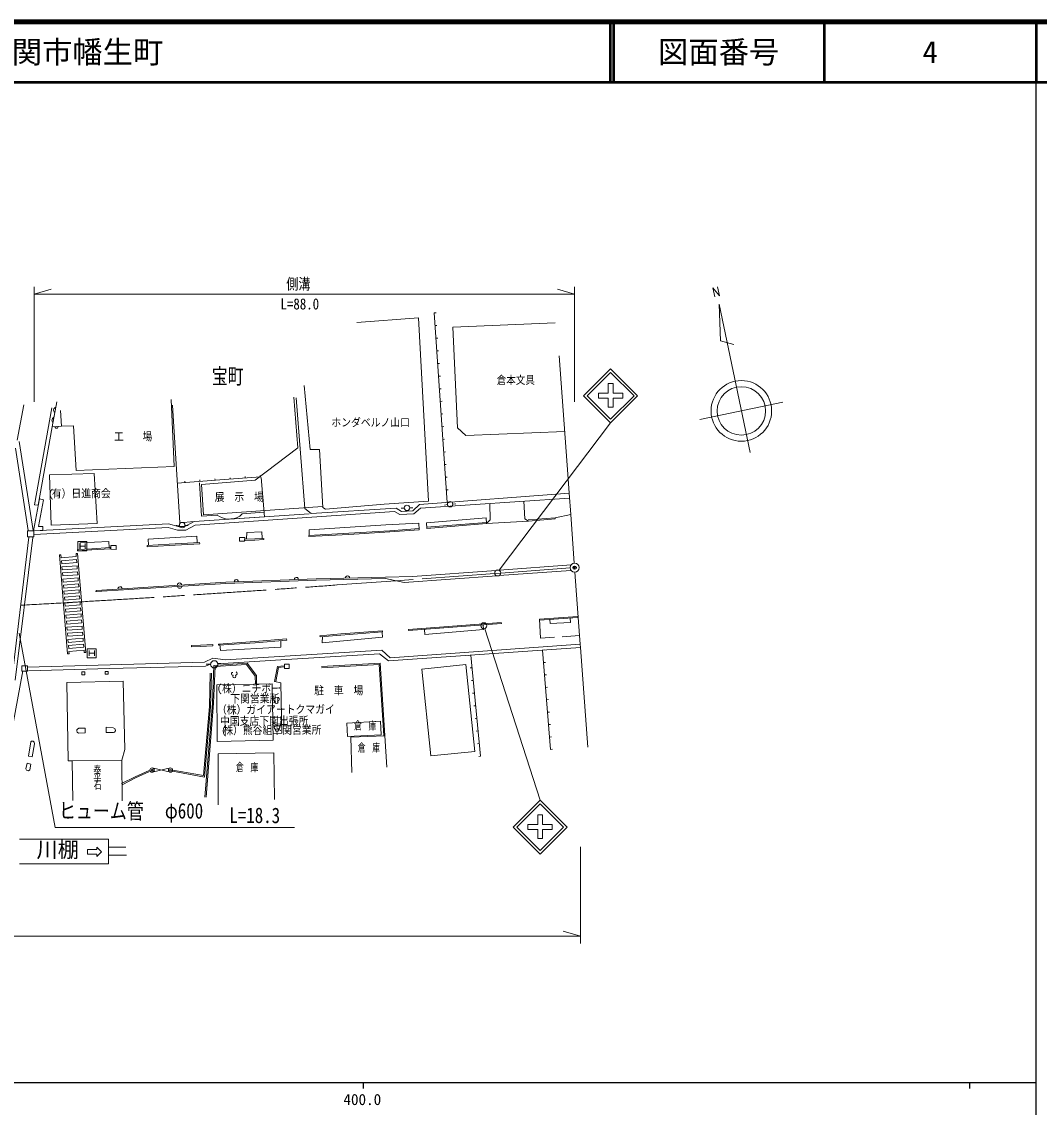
# Model space of a CAD drawing. Units: millimetres, scale not verified. Extents: x 40000 to 680000, y 20000 to 380000.
# Drawn here: x 411670 to 579500, y 200895 to 380000 of the extents above; entities that cross this region are included whole.
import ezdxf
from ezdxf.enums import TextEntityAlignment as Align

# ---------------------------------------------------------------- set-up
doc = ezdxf.new("R2010")
doc.units = ezdxf.units.MM
doc.header["$LTSCALE"] = 1000
doc.header["$PDMODE"] = 32
doc.header["$PDSIZE"] = 500
doc.linetypes.add('CHAIN', pattern=[18.5, 12, -1.5, 3.5, -1.5])
doc.layers.add('M-OTRS', color=6, linetype='Continuous')
doc.layers.add('M-TTL-TXT', color=7, linetype='Continuous')
for name, color, linetype, lineweight in [('M-TTL', 2, 'Continuous', 140), ('M-TTL-BAND', 7, 'Continuous', 25), ('M-TTL-LINE', 7, 'Continuous', 50), ('M-WORK', 1, 'Continuous', 13)]:
    doc.layers.add(name, color=color, linetype=linetype, lineweight=lineweight)
doc.styles.add('ＭＳ ゴシック', font='')
doc.styles.add('ＭＳ 明朝', font='')
doc.styles.get('ＭＳ ゴシック').set_extended_font_data('MS Gothic')
doc.styles.get('ＭＳ 明朝').set_extended_font_data('MS Mincho')

msp = doc.modelspace()

# ---------------------------------------------------------------- linework, layer by layer
at = {"layer": 'M-OTRS'}
msp.add_point((502866, 289928), dxfattribs=at)
at = {"layer": 'M-TTL'}
msp.add_line((680000, 380000), (40000, 380000), dxfattribs=at)
at = {"layer": 'M-TTL-BAND'}
for p, q in [((579000, 20000), (579000, 370000)), ((40000, 205000), (579000, 205000)), ((468000, 205000), (468000, 204000)), ((568000, 205000), (568000, 204000))]:
    msp.add_line(p, q, dxfattribs=at)
at = {"layer": 'M-TTL-LINE'}
for p, q in [((508747, 380000), (508747, 370000)), ((509247, 380000), (509247, 370000)), ((543997, 380000), (543997, 370000)), ((579000, 380000), (579000, 370000)), ((40000, 370000), (680000, 370000))]:
    msp.add_line(p, q, dxfattribs=at)
at = {"layer": 'M-WORK'}
for p, q in [((413699, 317267), (413699, 336259)), ((413699, 335022), (416553, 335853)), ((413699, 335022), (502866, 335022)), ((502866, 335022), (500012, 335853)), ((502866, 336259), (502866, 317267)), ((525992, 334593), (525677, 336104)), ((525677, 336104), (526777, 334752)), ((526777, 334752), (526453, 336267)), ((526685, 333408), (526931, 327330)), ((526685, 333408), (531790, 308935)), ((479716, 331942), (480015, 331962)), ((481823, 300668), (479716, 331942)), ((466919, 330386), (477106, 331164)), ((477106, 331164), (478768, 300875)), ((479856, 329857), (480156, 329877)), ((499670, 330303), (482791, 329578)), ((482791, 329578), (483568, 312993)), ((479997, 327772), (480296, 327792)), ((526931, 327330), (529094, 326760)), ((480137, 325687), (480437, 325707)), ((501798, 304562), (500317, 324871)), ((480278, 323602), (480577, 323622)), ((508795, 322743), (504340, 318288)), ((513250, 318288), (508795, 322743)), ((480418, 321517), (480717, 321537)), ((508795, 322149), (504934, 318288)), ((512656, 318288), (508795, 322149)), ((458280, 319957), (459258, 309437)), ((480559, 319432), (480858, 319452)), ((509197, 320327), (508392, 320327)), ((508392, 320327), (508392, 318691)), ((509197, 318691), (509197, 320327)), ((416681, 313159), (417456, 317292)), ((436820, 306642), (436296, 317691)), ((456549, 318071), (457231, 309685)), ((456938, 317954), (458368, 299705)), ((480699, 317347), (480998, 317368)), ((508795, 313833), (504340, 318288)), ((508795, 314427), (504934, 318288)), ((508392, 318691), (506781, 318691)), ((506781, 318691), (506781, 317885)), ((506781, 317885), (508392, 317885)), ((508392, 317885), (508392, 316400)), ((508795, 314427), (512656, 318288)), ((508795, 313833), (513250, 318288)), ((509197, 318691), (510808, 318691)), ((509197, 316400), (509197, 317885)), ((509197, 317885), (510808, 317885)), ((510808, 317885), (510808, 318691)), ((537213, 317217), (523508, 314358)), ((412041, 316795), (410946, 310963)), ((416633, 316315), (413795, 300319)), ((418079, 315870), (418222, 313247)), ((436562, 316723), (437721, 297348)), ((480839, 315262), (481139, 315283)), ((508392, 316400), (509197, 316400)), ((490430, 289497), (508795, 313833)), ((414396, 300226), (416681, 313159)), ((418222, 313247), (416681, 313159)), ((418222, 313247), (420199, 313311)), ((420199, 313311), (420635, 305959)), ((480980, 313178), (481279, 313198)), ((483568, 312993), (484946, 311727)), ((484946, 311727), (501229, 312370)), ((411245, 310745), (413534, 296046)), ((481120, 311093), (481420, 311113)), ((412718, 296066), (410631, 309666)), ((457231, 309685), (450169, 304348)), ((459258, 309437), (460759, 309421)), ((460759, 309421), (461337, 299860)), ((481261, 309008), (481560, 309028)), ((420635, 305959), (436820, 306642)), ((481401, 306923), (481701, 306943)), ((416247, 305250), (423639, 305462)), ((416518, 296964), (416247, 305250)), ((423639, 305462), (424088, 297207)), ((443563, 304337), (443545, 304587)), ((444353, 304396), (451092, 304889)), ((446057, 304521), (446038, 304770)), ((448550, 304703), (448532, 304952)), ((451043, 304885), (451025, 305135)), ((451689, 298310), (451167, 304791)), ((481542, 304838), (481841, 304858)), ((501971, 302194), (501798, 304562)), ((437330, 303875), (444353, 304396)), ((438577, 303967), (438559, 304216)), ((441322, 298402), (440976, 303895)), ((441070, 304152), (441052, 304402)), ((450169, 304348), (441331, 303671)), ((441331, 303671), (441663, 298640)), ((481682, 302753), (481981, 302773)), ((414597, 301274), (413589, 295984)), ((414461, 296723), (415258, 301122)), ((415258, 301122), (414597, 301274)), ((477284, 300324), (501971, 302194)), ((477435, 299743), (502031, 301367)), ((502225, 298715), (501971, 302194)), ((413795, 300319), (414396, 300226)), ((473180, 299181), (440269, 296926)), ((441663, 298640), (461293, 300016)), ((458368, 299705), (459393, 298838)), ((459393, 298838), (473415, 299743)), ((461337, 299860), (461792, 299594)), ((461792, 299594), (471426, 300377)), ((478768, 300875), (471426, 300377)), ((473180, 299181), (474024, 298674)), ((473415, 299743), (474325, 299197)), ((474765, 299762), (474266, 299732)), ((474325, 299197), (476201, 299316)), ((475664, 299806), (476163, 299824)), ((476201, 299316), (477284, 300324)), ((476370, 298784), (477435, 299743)), ((481878, 300328), (481383, 300259)), ((481823, 300668), (482122, 300688)), ((482772, 300425), (483271, 300463)), ((488952, 297793), (488897, 300500)), ((494504, 300870), (494645, 297966)), ((437721, 297348), (440105, 297516)), ((440105, 297516), (438563, 296723)), ((459080, 298816), (440105, 297516)), ((440105, 297516), (451689, 298310)), ((443925, 298564), (441322, 298402)), ((444277, 298345), (443925, 298564)), ((444769, 298150), (444277, 298345)), ((445286, 297992), (444769, 298150)), ((445729, 297937), (445286, 297992)), ((446172, 297957), (445729, 297937)), ((446527, 298004), (446172, 297957)), ((447099, 298162), (446527, 298004)), ((447417, 298298), (447099, 298162)), ((447633, 298422), (447417, 298298)), ((448039, 298817), (447633, 298422)), ((451627, 299072), (448039, 298817)), ((474024, 298674), (476370, 298784)), ((478431, 297335), (488249, 298168)), ((478462, 296414), (478431, 297335)), ((478446, 296614), (488314, 297385)), ((488249, 298168), (488329, 297186)), ((488329, 297186), (488952, 297793)), ((495237, 297622), (488329, 297186)), ((494645, 297966), (495237, 297622)), ((495221, 297822), (499626, 298174)), ((495237, 297622), (499642, 297975)), ((499626, 298174), (502225, 298715)), ((499626, 298174), (499642, 297975)), ((502811, 290676), (502225, 298715)), ((412621, 296026), (412609, 295013)), ((413675, 296014), (412621, 296026)), ((413589, 295984), (415174, 296053)), ((413664, 295002), (413675, 296014)), ((435865, 297149), (413668, 296010)), ((435797, 296545), (413699, 295411)), ((415153, 296716), (414461, 296723)), ((415174, 296053), (415153, 296716)), ((424088, 297207), (416518, 296964)), ((437382, 296098), (435797, 296545)), ((437458, 296700), (435865, 297149)), ((437685, 296915), (437142, 296892)), ((438714, 296126), (437382, 296098)), ((438563, 296723), (437458, 296700)), ((438583, 296907), (439096, 296900)), ((440269, 296926), (438714, 296126)), ((448773, 295700), (448761, 294664)), ((451292, 295821), (448773, 295700)), ((451354, 294783), (451292, 295821)), ((465596, 295613), (459001, 295248)), ((459089, 296180), (459079, 295255)), ((471722, 297005), (459089, 296180)), ((472393, 296010), (465596, 295613)), ((472405, 295810), (465607, 295413)), ((477141, 297268), (471722, 297005)), ((472389, 296009), (477213, 296384)), ((472405, 295810), (477229, 296185)), ((477229, 296185), (477141, 297268)), ((478462, 296414), (488329, 297186)), ((412820, 294945), (410067, 271476)), ((413519, 294909), (410584, 271384)), ((412609, 295013), (413664, 295002)), ((420933, 292717), (420933, 294217)), ((420933, 294217), (422433, 294217)), ((421233, 293917), (421233, 293017)), ((421320, 294000), (421309, 292938)), ((426062, 294244), (421320, 294000)), ((422133, 293917), (422133, 293017)), ((422433, 294217), (422433, 292717)), ((426088, 293245), (426062, 294244)), ((435999, 293793), (432341, 293578)), ((440566, 295123), (432526, 294618)), ((432526, 294618), (432590, 293618)), ((441017, 294079), (435999, 293793)), ((441028, 293879), (436010, 293594)), ((440629, 294086), (440566, 295123)), ((441017, 294079), (441028, 293879)), ((447591, 294904), (447585, 294282)), ((447585, 294282), (448440, 294272)), ((448447, 294894), (447591, 294904)), ((448440, 294272), (448447, 294894)), ((450136, 294688), (448520, 294621)), ((450145, 294488), (448529, 294421)), ((451581, 294757), (450136, 294688)), ((451590, 294557), (450145, 294488)), ((451581, 294757), (451590, 294557)), ((459001, 295248), (459012, 295048)), ((465607, 295413), (459012, 295048)), ((417890, 292019), (418139, 292040)), ((417890, 292019), (419245, 275685)), ((418139, 292040), (418180, 291541)), ((420630, 292246), (420880, 292267)), ((420630, 292246), (420672, 291748)), ((423225, 293054), (420844, 292910)), ((420856, 292711), (420844, 292910)), ((423238, 292855), (420856, 292711)), ((420880, 292267), (422235, 275934)), ((422433, 292717), (420933, 292717)), ((421233, 293467), (422133, 293467)), ((426259, 293248), (423225, 293054)), ((426272, 293048), (423238, 292855)), ((426259, 293248), (426272, 293048)), ((426391, 293580), (426385, 292958)), ((426385, 292958), (427240, 292949)), ((427246, 293570), (426391, 293580)), ((427240, 292949), (427246, 293570)), ((432341, 293578), (432353, 293379)), ((436010, 293594), (432353, 293379)), ((418180, 291541), (420672, 291748)), ((418222, 291043), (420713, 291250)), ((418222, 291043), (418263, 290545)), ((418263, 290545), (420754, 290751)), ((418304, 290046), (420796, 290253)), ((420713, 291250), (420754, 290751)), ((420796, 290253), (420837, 289755)), ((490450, 289523), (502272, 290386)), ((418304, 290046), (418346, 289548)), ((418346, 289548), (420837, 289755)), ((418387, 289050), (420879, 289257)), ((418387, 289050), (418428, 288552)), ((418428, 288552), (420920, 288758)), ((420879, 289257), (420922, 288736)), ((471661, 288362), (460238, 288061)), ((471661, 288362), (476139, 288479)), ((474733, 287474), (490021, 288590)), ((476139, 288479), (489906, 289484)), ((489906, 289484), (490387, 289519)), ((490021, 288590), (490403, 288618)), ((490387, 289519), (490450, 289523)), ((490403, 288618), (502263, 289483)), ((503684, 278714), (502921, 289180)), ((418470, 288053), (420961, 288260)), ((418470, 288053), (418511, 287555)), ((418511, 287555), (421003, 287762)), ((418552, 287065), (418594, 286558)), ((418553, 287057), (421044, 287263)), ((418594, 286558), (421085, 286765)), ((420961, 288260), (421003, 287762)), ((421044, 287263), (421085, 286765)), ((445325, 287515), (423989, 286168)), ((445335, 287315), (424001, 285969)), ((460238, 288061), (445325, 287515)), ((460244, 287861), (445335, 287315)), ((471666, 288162), (460244, 287861)), ((471673, 288162), (474733, 287474)), ((418635, 286060), (421127, 286267)), ((418635, 286060), (418677, 285562)), ((418677, 285562), (421168, 285769)), ((418717, 285074), (421209, 285281)), ((418718, 285064), (418759, 284576)), ((418759, 284576), (421250, 284782)), ((421127, 286267), (421167, 285779)), ((421209, 285270), (421250, 284782)), ((418800, 284077), (421291, 284284)), ((418801, 284067), (418841, 283579)), ((418841, 283579), (421333, 283786)), ((418883, 283081), (421374, 283288)), ((418884, 283070), (418924, 282583)), ((421292, 284274), (421333, 283786)), ((421375, 283277), (421416, 282789)), ((418924, 282583), (421416, 282789)), ((418966, 282084), (421457, 282291)), ((418967, 282074), (419007, 281586)), ((419007, 281586), (421498, 281793)), ((419048, 281088), (421540, 281294)), ((421458, 282281), (421498, 281793)), ((421541, 281284), (421581, 280796)), ((497053, 281448), (503316, 281884)), ((497053, 281448), (497234, 278291)), ((497067, 281249), (503330, 281685)), ((498800, 281369), (498831, 280693)), ((502175, 280896), (502137, 281602)), ((419049, 281077), (419090, 280589)), ((419090, 280589), (421581, 280796)), ((419131, 280091), (421623, 280298)), ((419132, 280081), (419173, 279593)), ((419173, 279593), (421664, 279800)), ((421624, 280288), (421664, 279800)), ((471186, 279526), (464294, 279006)), ((471186, 279526), (471201, 279327)), ((475451, 279732), (490760, 280894)), ((475451, 279732), (475466, 279532)), ((475466, 279532), (490775, 280694)), ((478075, 279730), (478135, 278909)), ((478135, 278909), (487816, 279733)), ((487816, 279733), (487761, 280466)), ((488047, 279860), (497173, 251581)), ((490760, 280894), (490775, 280694)), ((498831, 280693), (502175, 280896)), ((411250, 279092), (417199, 247043)), ((419214, 279095), (421706, 279301)), ((419215, 279084), (419256, 278596)), ((419256, 278596), (421747, 278803)), ((419297, 278098), (421788, 278305)), ((419298, 278088), (419338, 277600)), ((419338, 277600), (421830, 277807)), ((421706, 279291), (421747, 278803)), ((421789, 278294), (421830, 277807)), ((450143, 277744), (444105, 277328)), ((455360, 278169), (450143, 277744)), ((455376, 277969), (450158, 277544)), ((454402, 277842), (454391, 276832)), ((455360, 278169), (455376, 277969)), ((464294, 279006), (460861, 278704)), ((460861, 278704), (460879, 278504)), ((464310, 278807), (460879, 278504)), ((461241, 277534), (461252, 278545)), ((471202, 278437), (461241, 277534)), ((471201, 279327), (464310, 278807)), ((471133, 279215), (471202, 278437)), ((497234, 278291), (499564, 278439)), ((500812, 278518), (503684, 278714)), ((503786, 277317), (503684, 278714)), ((419380, 277101), (421871, 277308)), ((419381, 277091), (419421, 276603)), ((419421, 276603), (421913, 276810)), ((419463, 276105), (421954, 276312)), ((419496, 275706), (419463, 276105)), ((421872, 277298), (421913, 276810)), ((421954, 276312), (421987, 275913)), ((421987, 275913), (422235, 275934)), ((422470, 275058), (422470, 276558)), ((422470, 276558), (423970, 276558)), ((422770, 276258), (422770, 275358)), ((423670, 276258), (423670, 275358)), ((423970, 276558), (423970, 275058)), ((441132, 277134), (439658, 277065)), ((439667, 276865), (439658, 277065)), ((441141, 276934), (439667, 276865)), ((443202, 277225), (441132, 277134)), ((443211, 277025), (441141, 276934)), ((443202, 277225), (443211, 277025)), ((444119, 277128), (444105, 277328)), ((450158, 277544), (444119, 277128)), ((444434, 276240), (444367, 277252)), ((454391, 276832), (444434, 276240)), ((471053, 276335), (445286, 274728)), ((471053, 276335), (472459, 275069)), ((472141, 274527), (503826, 276765)), ((472459, 275069), (503786, 277317)), ((497576, 276323), (497875, 276347)), ((497576, 276323), (498909, 259934)), ((503826, 276765), (503786, 277317)), ((505026, 260318), (503826, 276765)), ((441839, 274358), (412619, 273529)), ((419245, 275685), (419496, 275706)), ((423970, 275058), (422470, 275058)), ((422770, 275808), (423670, 275808)), ((443216, 274972), (441839, 274358)), ((441998, 273699), (442891, 274060)), ((445286, 274728), (443216, 274972)), ((448845, 274146), (443378, 273794)), ((444016, 274087), (444537, 274139)), ((453541, 274638), (444020, 274038)), ((450383, 272113), (448845, 274146)), ((470706, 275683), (453541, 274638)), ((470812, 274187), (461106, 273605)), ((470706, 275683), (472141, 274527)), ((471584, 262245), (470812, 274187)), ((485739, 275487), (485440, 275459)), ((487334, 258823), (485739, 275487)), ((497742, 274274), (498041, 274299)), ((411858, 272880), (407355, 248598)), ((411707, 273751), (411697, 272835)), ((411697, 272835), (412634, 272825)), ((412644, 273741), (411707, 273751)), ((412634, 272825), (412644, 273741)), ((412761, 272907), (426130, 273280)), ((421603, 272722), (421598, 272252)), ((421598, 272252), (422084, 272247)), ((422090, 272716), (421603, 272722)), ((422084, 272247), (422090, 272716)), ((425447, 272819), (425441, 272349)), ((425441, 272349), (425928, 272344)), ((425933, 272814), (425447, 272819)), ((425928, 272344), (425933, 272814)), ((426130, 273280), (441998, 273699)), ((442828, 274014), (442114, 274020)), ((442756, 272518), (442626, 266995)), ((442956, 272513), (442825, 266984)), ((443378, 273794), (443128, 267558)), ((443571, 273606), (443328, 267546)), ((448751, 273939), (443571, 273606)), ((450184, 272045), (448751, 273939)), ((453842, 273641), (453363, 271159)), ((454010, 273457), (453559, 271121)), ((454949, 273751), (453842, 273641)), ((454969, 273552), (454010, 273457)), ((455014, 273280), (455022, 274002)), ((455772, 273272), (455014, 273280)), ((455022, 274002), (455780, 273994)), ((455780, 273994), (455772, 273272)), ((470625, 273976), (461118, 273406)), ((471384, 262233), (470625, 273976)), ((484943, 273937), (477669, 273200)), ((477669, 273200), (479120, 258868)), ((486395, 259605), (484943, 273937)), ((485938, 273404), (485640, 273376)), ((497909, 272226), (498208, 272250)), ((428384, 271200), (419126, 271005)), ((419126, 271005), (419356, 258082)), ((428669, 259942), (428384, 271200)), ((443828, 270572), (453004, 270783)), ((443882, 261242), (443828, 270572)), ((450205, 270697), (450184, 272045)), ((450404, 270700), (450383, 272113)), ((453004, 270783), (453135, 261452)), ((453363, 271159), (454422, 270904)), ((454422, 270904), (454589, 262644)), ((486138, 271321), (485839, 271293)), ((486337, 269238), (486039, 269209)), ((498076, 270177), (498375, 270202)), ((442626, 266995), (441632, 255620)), ((442825, 266984), (441813, 255384)), ((443128, 267558), (441896, 252065)), ((443328, 267546), (442095, 252049)), ((486537, 267155), (486238, 267126)), ((498242, 268129), (498541, 268153)), ((453102, 265162), (454537, 265183)), ((498409, 266080), (498708, 266104)), ((420893, 263306), (420759, 263175)), ((421094, 263437), (420893, 263306)), ((422123, 263459), (421094, 263437)), ((422115, 262662), (422123, 263459)), ((425602, 262757), (425611, 263587)), ((425611, 263587), (426740, 263508)), ((426740, 263508), (427037, 263372)), ((427037, 263372), (427102, 263272)), ((453098, 264105), (454558, 264162)), ((470862, 264588), (465266, 264288)), ((465266, 264288), (465385, 262073)), ((470981, 262372), (470862, 264588)), ((486736, 265072), (486437, 265043)), ((498576, 264031), (498875, 264056)), ((420759, 263175), (420757, 263009)), ((420757, 263009), (420788, 262809)), ((420788, 262809), (421052, 262640)), ((421052, 262640), (422115, 262662)), ((426797, 262711), (425602, 262757)), ((426997, 262775), (426797, 262711)), ((427133, 263006), (426997, 262775)), ((427102, 263272), (427133, 263006)), ((454589, 262644), (453120, 262589)), ((465385, 262073), (470981, 262372)), ((465969, 261953), (471569, 262203)), ((466139, 256121), (465969, 261953)), ((471569, 262203), (471901, 256991)), ((486935, 262989), (486637, 262960)), ((498742, 261983), (499041, 262007)), ((413199, 261165), (412808, 258845)), ((413300, 261297), (413199, 261165)), ((413566, 261294), (413300, 261297)), ((413372, 258739), (413760, 260860)), ((413697, 261160), (413566, 261294)), ((413760, 260860), (413697, 261160)), ((428182, 258147), (428669, 259942)), ((453135, 261452), (443882, 261242)), ((487135, 260906), (486836, 260877)), ((498909, 259934), (499208, 259959)), ((412808, 258845), (413372, 258739)), ((419356, 258082), (420018, 258081)), ((428182, 258147), (420018, 258081)), ((420018, 258081), (420085, 251529)), ((428217, 251439), (428182, 258147)), ((444076, 250815), (444093, 259218)), ((444093, 259218), (453268, 259351)), ((453268, 259351), (453340, 251654)), ((479120, 258868), (486395, 259605)), ((487334, 258823), (487036, 258794)), ((412563, 257652), (412354, 256725)), ((412354, 256725), (412451, 256524)), ((412451, 256524), (412616, 256456)), ((413192, 257479), (412563, 257652)), ((412616, 256456), (412782, 256421)), ((412782, 256421), (412983, 256552)), ((412983, 256552), (413192, 257479)), ((432680, 256480), (430361, 255405)), ((432764, 256298), (430448, 255225)), ((436202, 256880), (433165, 256180)), ((433193, 256879), (436236, 256181)), ((441813, 255384), (436541, 256328)), ((441632, 255620), (436576, 256525)), ((430361, 255405), (428148, 254293)), ((430448, 255225), (428238, 254114)), ((497173, 251581), (492718, 247127)), ((497173, 250987), (493312, 247127)), ((501628, 247127), (497173, 251581)), ((501034, 247127), (497173, 250987)), ((497575, 249165), (496770, 249165)), ((496770, 249165), (496770, 247529)), ((497575, 247529), (497575, 249165)), ((496770, 247529), (495159, 247529)), ((495159, 247529), (495159, 246724)), ((497575, 247529), (499186, 247529)), ((499186, 246724), (499186, 247529)), ((417199, 247043), (456643, 247043)), ((497173, 242672), (492718, 247127)), ((497173, 243266), (493312, 247127)), ((495159, 246724), (496770, 246724)), ((496770, 246724), (496770, 245239)), ((497173, 243266), (501034, 247127)), ((497173, 242672), (501628, 247127)), ((497575, 245239), (497575, 246724)), ((497575, 246724), (499186, 246724)), ((426005, 245158), (411326, 245158)), ((424056, 243785), (424809, 243023)), ((424056, 243407), (424056, 243785)), ((426005, 245158), (426005, 241067)), ((426005, 243834), (428840, 243834)), ((496770, 245239), (497575, 245239)), ((503837, 243861), (503837, 227906)), ((422544, 243407), (424056, 243407)), ((422544, 243407), (422544, 242651)), ((422544, 242651), (424050, 242651)), ((424809, 243023), (424050, 242273)), ((424050, 242651), (424050, 242273)), ((426005, 242480), (428926, 242480)), ((426005, 241067), (411326, 241067)), ((503837, 229142), (500983, 229973)), ((312746, 229142), (503837, 229142))]:
    msp.add_line(p, q, dxfattribs=at)
at = {"layer": 'M-WORK', "linetype": 'CHAIN'}
for p, q in [((489688, 288967), (473385, 287777)), ((490678, 289039), (489688, 288967)), ((502118, 289874), (490678, 289039)), ((473385, 287777), (463717, 287072))]:
    msp.add_line(p, q, dxfattribs=at)
at = {"layer": 'M-WORK'}
for centre, radius in [((530361, 315787), 5000), ((530361, 315787), 4000), ((475214, 299790), 450), ((482324, 300391), 450), ((438134, 296940), 450), ((502866, 289928), 750), ((490179, 289064), 500), ((487889, 280335), 500), ((443426, 273976), 600), ((433169, 256530), 350), ((433169, 256530), 150), ((436209, 256530), 350), ((436209, 256530), 150)]:
    msp.add_circle(centre, radius, dxfattribs=at)
for centre, radius, start, end in [((417428, 315907), 501, 106.46191, 232.31836), ((417263, 314199), 606, 118.2168, 220.56348), ((417410, 313181), 264, 179.06055, 7.5), ((465411, 288238), 346, 354.69434, 188.31836), ((427872, 286442), 346, 354.69434, 188.31836), ((437719, 286933), 396, 197.93066, 345.08301), ((437697, 287062), 346, 354.69434, 188.31836), ((447066, 287617), 346, 354.69434, 188.31836), ((456963, 287979), 346, 354.69434, 188.31836), ((424003, 286069), 100, 98.09399, 269.13037), ((446492, 272412), 239, 90.99609, 285.24609), ((446893, 272481), 305, 274.30957, 63.2002), ((446733, 272007), 250, 135.70703, 43.04297), ((453449, 268149), 239, 90.99609, 285.24609), ((453690, 267744), 250, 135.70703, 43.04297), ((453850, 268218), 305, 274.30957, 63.2002), ((453543, 263527), 239, 90.99609, 285.24609), ((453784, 263122), 250, 135.70703, 43.04297), ((453943, 263597), 305, 274.30957, 63.2002)]:
    msp.add_arc(centre, radius, start, end, dxfattribs=at)
at = {"layer": 'M-WORK', "linetype": 'CHAIN'}
for start, end in [(273.36577, 274.17188), (273.17373, 273.18568), (273.18568, 273.30846), (273.30846, 273.35621), (273.35621, 273.36577)]:
    msp.add_arc((245411, 3279118), 3000000, start, end, dxfattribs=at)

# ---------------------------------------------------------------- texts
at = {"layer": 'M-TTL-BAND', "style": 'ＭＳ ゴシック'}
msp.add_text('400.0', height=1833, dxfattribs=at).set_placement((467844, 200714), align=Align.BOTTOM_CENTER)
at = {"layer": 'M-TTL-TXT', "style": 'ＭＳ ゴシック'}
msp.add_text('下関市幡生町', height=3666, dxfattribs=at).set_placement((405024, 375000), align=Align.MIDDLE_LEFT)
for s, p in [('図面番号', (526622, 375000)), ('4', (561497, 375000))]:
    msp.add_text(s, height=3666, dxfattribs=at).set_placement(p, align=Align.MIDDLE_CENTER)
at = {"layer": 'M-WORK', "style": 'ＭＳ 明朝'}
for s, height, width, p in [('側溝', 1833, 0.8, (455302, 335280)), ('L=88.0', 1833, 0.85, (454357, 331976)), ('宝町', 2566, 0.75, (443027, 319466)), ('ホンダベルノ山口', 1320, 0.9, (462738, 312836))]:
    msp.add_text(s, height=height, dxfattribs=dict(at, width=width)).set_placement(p, align=Align.BOTTOM_LEFT)
for s, height, rotation, width, p in [('倉本文具', 1320, 0.3, 0.85, (490023, 319803)), ('工\u3000\u3000場', 1320, 0.3, 0.85, (426917, 310491)), ('(', 1320, 0.3, 1.05, (416034, 301097)), ('有）日進商会', 1320, 0.3, 0.9, (416634, 301091)), ('展\u3000示\u3000場', 1320, 0.3, 0.9, (443511, 300518)), ('(', 1320, 0.3, 1.05, (443837, 268992)), ('株）ニチボー', 1320, 0.3, 0.9, (444724, 268917)), ('駐\u3000車\u3000場', 1320, 0.3, 0.9, (459914, 268593)), ('下関営業所', 1320, 0.3, 0.9, (446076, 267248)), ('（株）ガイアートクマガイ', 1320, 0.3, 0.9, (443873, 265419)), ('中国支店下関出張所', 1320, 0.3, 0.9, (444382, 263561)), ('(', 1320, 0.3, 1.05, (444564, 262037)), ('株）熊谷組下関営業所', 1320, 0.3, 0.9, (444914, 262033)), ('倉', 1320, 0.3, 0.7, (466469, 262818)), ('庫', 1320, 0.3, 0.7, (468868, 262792)), ('倉', 1320, 0.3, 0.7, (467090, 259171)), ('庫', 1320, 0.3, 0.7, (469490, 259145)), ('泰', 1320, 0.3, 0.7, (423500, 255468)), ('倉', 1320, 0.3, 0.7, (447004, 255949)), ('庫', 1320, 0.3, 0.7, (449404, 255923)), ('平', 1320, 0.3, 0.7, (423497, 254185)), ('石', 1320, 0.3, 0.7, (423548, 253003)), ('ヒューム管', 2566, 359.7, 0.8, (417791, 247781)), ('φ600', 2566, 359.7, 0.8, (435274, 247781)), ('L=18.3', 2566, 359.7, 0.8, (445901, 247043))]:
    msp.add_text(s, height=height, rotation=rotation, dxfattribs=dict(at, width=width)).set_placement(p, align=Align.BOTTOM_LEFT)
msp.add_text('川棚', height=2566, dxfattribs=at).set_placement((414108, 241359), align=Align.BOTTOM_LEFT)

doc.saveas('drawing.dxf')
